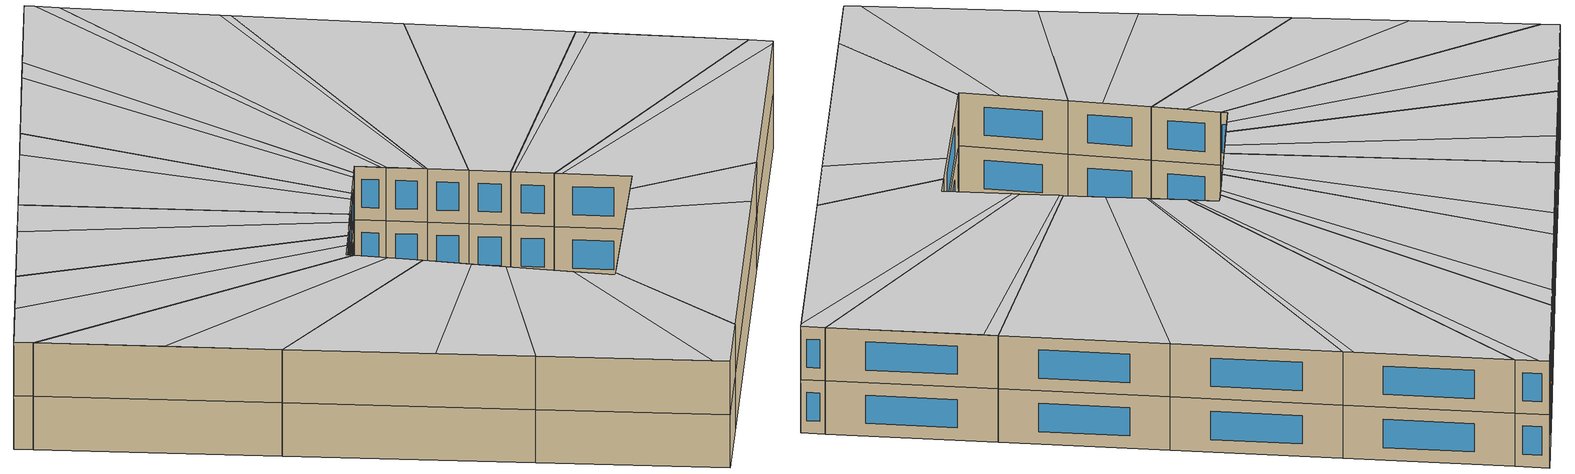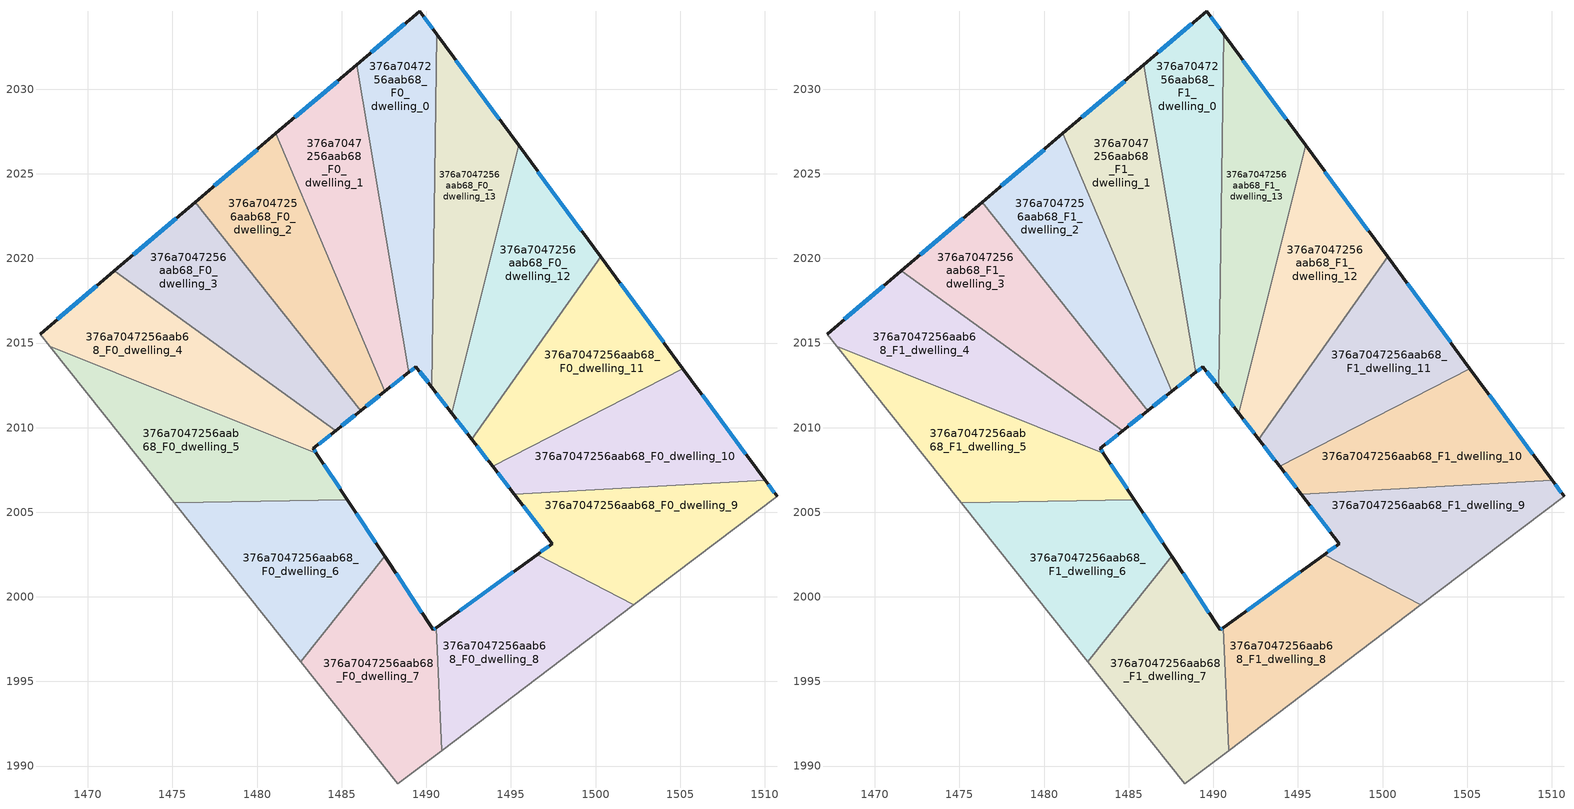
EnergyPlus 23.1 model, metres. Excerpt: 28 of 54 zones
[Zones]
376a7047256aab68_F0_dwelling_0
 floor ground (EU_floor_Construction): 1489.62,2034.61 1490.61,2033.26 1490.32,2012.39 1489.39,2013.6 1488.96,2013.26 1485.88,2031.43 z0
 wall outside (EU_wall_Construction): 1488.96,2013.26 1489.39,2013.6 1490.32,2012.39 / 1490.61,2033.26 1489.62,2034.61 1485.88,2031.43 z0:3
 wall to 376a7047256aab68_F0_dwelling_13 (EU_wall_Construction): 1490.32,2012.39 1490.61,2033.26 z0:3
 wall to 376a7047256aab68_F0_dwelling_1 (EU_wall_Construction): 1485.88,2031.43 1488.96,2013.26 z0:3
 window (EU_Window_Construction): 1489.61,2013.32 1490.1,2012.67 / 1489.06,2013.34 1489.29,2013.52 / 1488.74,2033.86 1486.76,2032.18 / 1490.38,2033.58 1489.85,2034.29 z0.7:2.3
376a7047256aab68_F0_dwelling_1
 floor ground (EU_floor_Construction): 1485.88,2031.43 1488.96,2013.26 1487.55,2012.14 1481.12,2027.39 z0
 wall outside (EU_wall_Construction): 1487.55,2012.14 1488.96,2013.26 / 1485.88,2031.43 1481.12,2027.39 z0:3
 wall to 376a7047256aab68_F0_dwelling_2 (EU_wall_Construction): 1481.12,2027.39 1487.55,2012.14 z0:3
 window (EU_Window_Construction): 1487.89,2012.4 1488.63,2013 / 1484.76,2030.48 1482.24,2028.34 z0.7:2.3
376a7047256aab68_F0_dwelling_10
 floor ground (EU_floor_Construction): 1505.17,2013.49 1510.03,2006.88 1495.19,2006.07 1493.93,2007.71 z0
 wall outside (EU_wall_Construction): 1493.93,2007.71 1495.19,2006.07 / 1510.03,2006.88 1505.17,2013.49 z0:3
 wall to 376a7047256aab68_F0_dwelling_11 (EU_wall_Construction): 1505.17,2013.49 1493.93,2007.71 z0:3
 wall to 376a7047256aab68_F0_dwelling_9 (EU_wall_Construction): 1495.19,2006.07 1510.03,2006.88 z0:3
 window (EU_Window_Construction): 1494.22,2007.32 1494.89,2006.46 / 1508.89,2008.43 1506.31,2011.94 z0.7:2.3
376a7047256aab68_F0_dwelling_11
 floor ground (EU_floor_Construction): 1500.31,2020.09 1505.17,2013.49 1493.93,2007.71 1492.7,2009.3 z0
 wall outside (EU_wall_Construction): 1492.7,2009.3 1493.93,2007.71 / 1505.17,2013.49 1500.31,2020.09 z0:3
 wall to 376a7047256aab68_F0_dwelling_12 (EU_wall_Construction): 1500.31,2020.09 1492.7,2009.3 z0:3
 window (EU_Window_Construction): 1492.99,2008.93 1493.64,2008.08 / 1504.03,2015.04 1501.45,2018.54 z0.7:2.3
376a7047256aab68_F0_dwelling_12
 floor ground (EU_floor_Construction): 1495.46,2026.68 1500.31,2020.09 1492.7,2009.3 1491.5,2010.86 z0
 wall outside (EU_wall_Construction): 1491.5,2010.86 1492.7,2009.3 / 1500.31,2020.09 1495.46,2026.68 z0:3
 wall to 376a7047256aab68_F0_dwelling_13 (EU_wall_Construction): 1495.46,2026.68 1491.5,2010.86 z0:3
 window (EU_Window_Construction): 1491.78,2010.5 1492.42,2009.67 / 1499.17,2021.64 1496.6,2025.13 z0.7:2.3
376a7047256aab68_F0_dwelling_13
 floor ground (EU_floor_Construction): 1490.61,2033.26 1495.46,2026.68 1491.5,2010.86 1490.32,2012.39 z0
 wall outside (EU_wall_Construction): 1490.32,2012.39 1491.5,2010.86 / 1495.46,2026.68 1490.61,2033.26 z0:3
 window (EU_Window_Construction): 1490.6,2012.03 1491.22,2011.22 / 1494.32,2028.22 1491.75,2031.71 z0.7:2.3
376a7047256aab68_F0_dwelling_2
 floor ground (EU_floor_Construction): 1481.12,2027.39 1487.55,2012.14 1486.12,2011 1476.35,2023.33 z0
 wall outside (EU_wall_Construction): 1486.12,2011 1487.55,2012.14 / 1481.12,2027.39 1476.35,2023.33 z0:3
 wall to 376a7047256aab68_F0_dwelling_3 (EU_wall_Construction): 1476.35,2023.33 1486.12,2011 z0:3
 window (EU_Window_Construction): 1486.46,2011.26 1487.22,2011.87 / 1480,2026.43 1477.47,2024.28 z0.7:2.3
376a7047256aab68_F0_dwelling_3
 floor ground (EU_floor_Construction): 1476.35,2023.33 1486.12,2011 1484.65,2009.83 1471.57,2019.27 z0
 wall outside (EU_wall_Construction): 1484.65,2009.83 1486.12,2011 / 1476.35,2023.33 1471.57,2019.27 z0:3
 wall to 376a7047256aab68_F0_dwelling_4 (EU_wall_Construction): 1471.57,2019.27 1484.65,2009.83 z0:3
 window (EU_Window_Construction): 1485,2010.1 1485.77,2010.72 / 1475.23,2022.38 1472.69,2020.23 z0.7:2.3
376a7047256aab68_F0_dwelling_4
 floor ground (EU_floor_Construction): 1484.65,2009.83 1483.32,2008.77 1483.5,2008.5 1467.75,2014.8 1467.17,2015.53 1471.57,2019.27 z0
 wall outside (EU_wall_Construction): 1483.5,2008.5 1483.32,2008.77 1484.65,2009.83 / 1471.57,2019.27 1467.17,2015.53 z0:3
 wall to 376a7047256aab68_F0_dwelling_5 (EU_wall_Construction): 1467.75,2014.8 1483.5,2008.5 z0:3
 wall adiabatic (EU_wall_Construction): 1467.17,2015.53 1467.75,2014.8 z0:3
 window (EU_Window_Construction): 1483.64,2009.02 1484.34,2009.58 / 1483.46,2008.56 1483.37,2008.7 / 1470.54,2018.39 1468.2,2016.41 z0.7:2.3
376a7047256aab68_F0_dwelling_5
 floor ground (EU_floor_Construction): 1483.5,2008.5 1485.34,2005.73 1475.09,2005.58 1467.75,2014.8 z0
 wall outside (EU_wall_Construction): 1485.34,2005.73 1483.5,2008.5 z0:3
 wall to 376a7047256aab68_F0_dwelling_6 (EU_wall_Construction): 1475.09,2005.58 1485.34,2005.73 z0:3
 wall adiabatic (EU_wall_Construction): 1467.75,2014.8 1475.09,2005.58 z0:3
 window (EU_Window_Construction): 1484.91,2006.38 1483.93,2007.85 z0.7:2.3
376a7047256aab68_F0_dwelling_6
 floor ground (EU_floor_Construction): 1485.34,2005.73 1487.53,2002.41 1482.57,1996.17 1475.09,2005.58 z0
 wall outside (EU_wall_Construction): 1487.53,2002.41 1485.34,2005.73 z0:3
 wall to 376a7047256aab68_F0_dwelling_7 (EU_wall_Construction): 1482.57,1996.17 1487.53,2002.41 z0:3
 wall adiabatic (EU_wall_Construction): 1475.09,2005.58 1482.57,1996.17 z0:3
 window (EU_Window_Construction): 1487.02,2003.19 1485.85,2004.95 z0.7:2.3
376a7047256aab68_F0_dwelling_7
 floor ground (EU_floor_Construction): 1487.53,2002.41 1490.42,1998.05 1490.58,1998.17 1490.91,1990.92 1488.32,1988.95 1482.57,1996.17 z0
 wall outside (EU_wall_Construction): 1490.58,1998.17 1490.42,1998.05 1487.53,2002.41 z0:3
 wall to 376a7047256aab68_F0_dwelling_8 (EU_wall_Construction): 1490.91,1990.92 1490.58,1998.17 z0:3
 wall adiabatic (EU_wall_Construction): 1482.57,1996.17 1488.32,1988.95 1490.91,1990.92 z0:3
 window (EU_Window_Construction): 1489.74,1999.07 1488.21,2001.39 / 1490.54,1998.14 1490.46,1998.08 z0.7:2.3
376a7047256aab68_F0_dwelling_8
 floor ground (EU_floor_Construction): 1502.26,1999.52 1490.91,1990.92 1490.58,1998.17 1496.55,2002.5 z0
 wall outside (EU_wall_Construction): 1496.55,2002.5 1490.58,1998.17 z0:3
 wall to 376a7047256aab68_F0_dwelling_9 (EU_wall_Construction): 1502.26,1999.52 1496.55,2002.5 z0:3
 wall adiabatic (EU_wall_Construction): 1490.91,1990.92 1502.26,1999.52 z0:3
 window (EU_Window_Construction): 1495.15,2001.48 1491.98,1999.18 z0.7:2.3
376a7047256aab68_F0_dwelling_9
 floor ground (EU_floor_Construction): 1510.03,2006.88 1510.73,2005.94 1502.26,1999.52 1496.55,2002.5 1497.44,2003.15 1495.19,2006.07 z0
 wall outside (EU_wall_Construction): 1495.19,2006.07 1497.44,2003.15 1496.55,2002.5 / 1510.73,2005.94 1510.03,2006.88 z0:3
 wall adiabatic (EU_wall_Construction): 1502.26,1999.52 1510.73,2005.94 z0:3
 window (EU_Window_Construction): 1497.23,2003 1496.76,2002.65 / 1495.72,2005.39 1496.91,2003.83 / 1510.56,2006.16 1510.2,2006.66 z0.7:2.3
376a7047256aab68_F1_dwelling_0
 floor to 376a7047256aab68_F0_dwelling_0 (EU_floor_Construction): 1489.62,2034.61 1490.61,2033.26 1490.32,2012.39 1489.39,2013.6 1488.96,2013.26 1485.88,2031.43 z3
 wall outside (EU_wall_Construction): 1488.96,2013.26 1489.39,2013.6 1490.32,2012.39 / 1490.61,2033.26 1489.62,2034.61 1485.88,2031.43 z3:6
 wall to 376a7047256aab68_F1_dwelling_13 (EU_wall_Construction): 1490.32,2012.39 1490.61,2033.26 z3:6
 wall to 376a7047256aab68_F1_dwelling_1 (EU_wall_Construction): 1485.88,2031.43 1488.96,2013.26 z3:6
 window (EU_Window_Construction): 1489.61,2013.32 1490.1,2012.67 / 1489.06,2013.34 1489.29,2013.52 / 1488.74,2033.86 1486.76,2032.18 / 1490.38,2033.58 1489.85,2034.29 z3.7:5.3
 ceiling to 376a7047256aab68_F2_dwelling_4 (EU_floor_Construction): 1490.15,2012.61 1489.91,2034.21 1489.62,2034.61 1485.88,2031.43 1488.96,2013.26 1489.39,2013.6 z6
 ceiling to 376a7047256aab68_F2_dwelling_3 (EU_floor_Construction): 1490.32,2012.39 1490.61,2033.26 1489.91,2034.21 1490.15,2012.61 z6
376a7047256aab68_F1_dwelling_1
 floor to 376a7047256aab68_F0_dwelling_1 (EU_floor_Construction): 1485.88,2031.43 1488.96,2013.26 1487.55,2012.14 1481.12,2027.39 z3
 wall outside (EU_wall_Construction): 1487.55,2012.14 1488.96,2013.26 / 1485.88,2031.43 1481.12,2027.39 z3:6
 wall to 376a7047256aab68_F1_dwelling_2 (EU_wall_Construction): 1481.12,2027.39 1487.55,2012.14 z3:6
 window (EU_Window_Construction): 1487.89,2012.4 1488.63,2013 / 1484.76,2030.48 1482.24,2028.34 z3.7:5.3
 ceiling to 376a7047256aab68_F2_dwelling_5 (EU_floor_Construction): 1488.65,2013.01 1484.82,2030.53 1481.12,2027.39 1487.55,2012.14 z6
 ceiling to 376a7047256aab68_F2_dwelling_4 (EU_floor_Construction): 1488.96,2013.26 1485.88,2031.43 1484.82,2030.53 1488.65,2013.01 z6
376a7047256aab68_F1_dwelling_10
 floor to 376a7047256aab68_F0_dwelling_10 (EU_floor_Construction): 1505.17,2013.49 1510.03,2006.88 1495.19,2006.07 1493.93,2007.71 z3
 wall outside (EU_wall_Construction): 1493.93,2007.71 1495.19,2006.07 / 1510.03,2006.88 1505.17,2013.49 z3:6
 wall to 376a7047256aab68_F1_dwelling_11 (EU_wall_Construction): 1505.17,2013.49 1493.93,2007.71 z3:6
 wall to 376a7047256aab68_F1_dwelling_9 (EU_wall_Construction): 1495.19,2006.07 1510.03,2006.88 z3:6
 window (EU_Window_Construction): 1494.22,2007.32 1494.89,2006.46 / 1508.89,2008.43 1506.31,2011.94 z3.7:5.3
 ceiling to 376a7047256aab68_F2_dwelling_0 (EU_floor_Construction): 1510.03,2006.88 1505.59,2012.92 1494.03,2007.57 1495.19,2006.07 z6
 ceiling adiabatic (EU_roof_Construction): 1505.59,2012.92 1505.17,2013.49 1493.93,2007.71 1494.03,2007.57 z6
376a7047256aab68_F1_dwelling_11
 floor to 376a7047256aab68_F0_dwelling_11 (EU_floor_Construction): 1500.31,2020.09 1505.17,2013.49 1493.93,2007.71 1492.7,2009.3 z3
 wall outside (EU_wall_Construction): 1492.7,2009.3 1493.93,2007.71 / 1505.17,2013.49 1500.31,2020.09 z3:6
 wall to 376a7047256aab68_F1_dwelling_12 (EU_wall_Construction): 1500.31,2020.09 1492.7,2009.3 z3:6
 window (EU_Window_Construction): 1492.99,2008.93 1493.64,2008.08 / 1504.03,2015.04 1501.45,2018.54 z3.7:5.3
 ceiling adiabatic (EU_roof_Construction): 1505.17,2013.49 1500.31,2020.09 1492.7,2009.3 1493.93,2007.71 z6
376a7047256aab68_F1_dwelling_12
 floor to 376a7047256aab68_F0_dwelling_12 (EU_floor_Construction): 1495.46,2026.68 1500.31,2020.09 1492.7,2009.3 1491.5,2010.86 z3
 wall outside (EU_wall_Construction): 1491.5,2010.86 1492.7,2009.3 / 1500.31,2020.09 1495.46,2026.68 z3:6
 wall to 376a7047256aab68_F1_dwelling_13 (EU_wall_Construction): 1495.46,2026.68 1491.5,2010.86 z3:6
 window (EU_Window_Construction): 1491.78,2010.5 1492.42,2009.67 / 1499.17,2021.64 1496.6,2025.13 z3.7:5.3
 ceiling to 376a7047256aab68_F2_dwelling_2 (EU_floor_Construction): 1492.7,2009.3 1500.31,2020.09 1495.46,2026.68 1491.5,2010.86 z6
376a7047256aab68_F1_dwelling_13
 floor to 376a7047256aab68_F0_dwelling_13 (EU_floor_Construction): 1490.61,2033.26 1495.46,2026.68 1491.5,2010.86 1490.32,2012.39 z3
 wall outside (EU_wall_Construction): 1490.32,2012.39 1491.5,2010.86 / 1495.46,2026.68 1490.61,2033.26 z3:6
 window (EU_Window_Construction): 1490.6,2012.03 1491.22,2011.22 / 1494.32,2028.22 1491.75,2031.71 z3.7:5.3
 ceiling to 376a7047256aab68_F2_dwelling_3 (EU_floor_Construction): 1491.42,2010.97 1495.13,2027.13 1490.61,2033.26 1490.32,2012.39 z6
 ceiling to 376a7047256aab68_F2_dwelling_2 (EU_floor_Construction): 1491.5,2010.86 1495.46,2026.68 1495.13,2027.13 1491.42,2010.97 z6
376a7047256aab68_F1_dwelling_2
 floor to 376a7047256aab68_F0_dwelling_2 (EU_floor_Construction): 1481.12,2027.39 1487.55,2012.14 1486.12,2011 1476.35,2023.33 z3
 wall outside (EU_wall_Construction): 1486.12,2011 1487.55,2012.14 / 1481.12,2027.39 1476.35,2023.33 z3:6
 wall to 376a7047256aab68_F1_dwelling_3 (EU_wall_Construction): 1476.35,2023.33 1486.12,2011 z3:6
 window (EU_Window_Construction): 1486.46,2011.26 1487.22,2011.87 / 1480,2026.43 1477.47,2024.28 z3.7:5.3
 ceiling adiabatic (EU_roof_Construction): 1487.13,2011.8 1479.69,2026.18 1476.35,2023.33 1486.12,2011 z6
 ceiling to 376a7047256aab68_F2_dwelling_5 (EU_floor_Construction): 1487.55,2012.14 1481.12,2027.39 1479.69,2026.18 1487.13,2011.8 z6
376a7047256aab68_F1_dwelling_3
 floor to 376a7047256aab68_F0_dwelling_3 (EU_floor_Construction): 1476.35,2023.33 1486.12,2011 1484.65,2009.83 1471.57,2019.27 z3
 wall outside (EU_wall_Construction): 1484.65,2009.83 1486.12,2011 / 1476.35,2023.33 1471.57,2019.27 z3:6
 wall to 376a7047256aab68_F1_dwelling_4 (EU_wall_Construction): 1471.57,2019.27 1484.65,2009.83 z3:6
 window (EU_Window_Construction): 1485,2010.1 1485.77,2010.72 / 1475.23,2022.38 1472.69,2020.23 z3.7:5.3
 ceiling to 376a7047256aab68_F2_dwelling_7 (EU_floor_Construction): 1485.57,2010.56 1474.56,2021.81 1471.57,2019.27 1484.65,2009.83 z6
 ceiling to 376a7047256aab68_F2_dwelling_6 (EU_floor_Construction): 1486.12,2011 1476.35,2023.33 1474.56,2021.81 1485.57,2010.56 z6
376a7047256aab68_F1_dwelling_4
 floor to 376a7047256aab68_F0_dwelling_4 (EU_floor_Construction): 1484.65,2009.83 1483.32,2008.77 1483.5,2008.5 1467.75,2014.8 1467.17,2015.53 1471.57,2019.27 z3
 wall outside (EU_wall_Construction): 1483.5,2008.5 1483.32,2008.77 1484.65,2009.83 / 1471.57,2019.27 1467.17,2015.53 z3:6
 wall to 376a7047256aab68_F1_dwelling_5 (EU_wall_Construction): 1467.75,2014.8 1483.5,2008.5 z3:6
 wall adiabatic (EU_wall_Construction): 1467.17,2015.53 1467.75,2014.8 z3:6
 window (EU_Window_Construction): 1483.64,2009.02 1484.34,2009.58 / 1483.46,2008.56 1483.37,2008.7 / 1470.54,2018.39 1468.2,2016.41 z3.7:5.3
 ceiling to 376a7047256aab68_F2_dwelling_8 (EU_floor_Construction): 1483.5,2008.5 1483.32,2008.77 1483.98,2009.29 1469.41,2017.43 1467.17,2015.53 1467.75,2014.8 z6
 ceiling to 376a7047256aab68_F2_dwelling_7 (EU_floor_Construction): 1484.65,2009.83 1471.57,2019.27 1469.41,2017.43 1483.98,2009.29 z6
376a7047256aab68_F1_dwelling_5
 floor to 376a7047256aab68_F0_dwelling_5 (EU_floor_Construction): 1483.5,2008.5 1485.34,2005.73 1475.09,2005.58 1467.75,2014.8 z3
 wall outside (EU_wall_Construction): 1485.34,2005.73 1483.5,2008.5 z3:6
 wall to 376a7047256aab68_F1_dwelling_6 (EU_wall_Construction): 1475.09,2005.58 1485.34,2005.73 z3:6
 wall adiabatic (EU_wall_Construction): 1467.75,2014.8 1475.09,2005.58 z3:6
 window (EU_Window_Construction): 1484.91,2006.38 1483.93,2007.85 z3.7:5.3
 ceiling to 376a7047256aab68_F2_dwelling_9 (EU_floor_Construction): 1485.34,2005.73 1484.43,2007.09 1471.62,2009.93 1475.09,2005.58 z6
 ceiling to 376a7047256aab68_F2_dwelling_8 (EU_floor_Construction): 1484.43,2007.09 1483.5,2008.5 1467.75,2014.8 1471.62,2009.93 z6
376a7047256aab68_F1_dwelling_6
 floor to 376a7047256aab68_F0_dwelling_6 (EU_floor_Construction): 1485.34,2005.73 1487.53,2002.41 1482.57,1996.17 1475.09,2005.58 z3
 wall outside (EU_wall_Construction): 1487.53,2002.41 1485.34,2005.73 z3:6
 wall to 376a7047256aab68_F1_dwelling_7 (EU_wall_Construction): 1482.57,1996.17 1487.53,2002.41 z3:6
 wall adiabatic (EU_wall_Construction): 1475.09,2005.58 1482.57,1996.17 z3:6
 window (EU_Window_Construction): 1487.02,2003.19 1485.85,2004.95 z3.7:5.3
 ceiling to 376a7047256aab68_F2_dwelling_9 (EU_floor_Construction): 1486.62,2003.79 1485.34,2005.73 1475.09,2005.58 1479.61,1999.89 z6
 ceiling to 376a7047256aab68_F2_dwelling_10 (EU_floor_Construction): 1482.57,1996.17 1487.53,2002.41 1486.62,2003.79 1479.61,1999.89 z6
376a7047256aab68_F1_dwelling_7
 floor to 376a7047256aab68_F0_dwelling_7 (EU_floor_Construction): 1487.53,2002.41 1490.42,1998.05 1490.58,1998.17 1490.91,1990.92 1488.32,1988.95 1482.57,1996.17 z3
 wall outside (EU_wall_Construction): 1490.58,1998.17 1490.42,1998.05 1487.53,2002.41 z3:6
 wall to 376a7047256aab68_F1_dwelling_8 (EU_wall_Construction): 1490.91,1990.92 1490.58,1998.17 z3:6
 wall adiabatic (EU_wall_Construction): 1482.57,1996.17 1488.32,1988.95 1490.91,1990.92 z3:6
 window (EU_Window_Construction): 1489.74,1999.07 1488.21,2001.39 / 1490.54,1998.14 1490.46,1998.08 z3.7:5.3
 ceiling to 376a7047256aab68_F2_dwelling_10 (EU_floor_Construction): 1487.8,1989.6 1489.32,1999.72 1487.53,2002.41 1482.57,1996.17 z6
 ceiling to 376a7047256aab68_F2_dwelling_11 (EU_floor_Construction): 1490.91,1990.92 1490.58,1998.17 1490.42,1998.05 1489.32,1999.72 1487.8,1989.6 1488.32,1988.95 z6
376a7047256aab68_F1_dwelling_8
 floor to 376a7047256aab68_F0_dwelling_8 (EU_floor_Construction): 1502.26,1999.52 1490.91,1990.92 1490.58,1998.17 1496.55,2002.5 z3
 wall outside (EU_wall_Construction): 1496.55,2002.5 1490.58,1998.17 z3:6
 wall to 376a7047256aab68_F1_dwelling_9 (EU_wall_Construction): 1502.26,1999.52 1496.55,2002.5 z3:6
 wall adiabatic (EU_wall_Construction): 1490.91,1990.92 1502.26,1999.52 z3:6
 window (EU_Window_Construction): 1495.15,2001.48 1491.98,1999.18 z3.7:5.3
 ceiling to 376a7047256aab68_F2_dwelling_11 (EU_floor_Construction): 1499.52,1997.44 1495.08,2001.44 1490.58,1998.17 1490.91,1990.92 z6
 ceiling to 376a7047256aab68_F2_dwelling_12 (EU_floor_Construction): 1502.26,1999.52 1496.55,2002.5 1495.08,2001.44 1499.52,1997.44 z6
376a7047256aab68_F1_dwelling_9
 floor to 376a7047256aab68_F0_dwelling_9 (EU_floor_Construction): 1510.03,2006.88 1510.73,2005.94 1502.26,1999.52 1496.55,2002.5 1497.44,2003.15 1495.19,2006.07 z3
 wall outside (EU_wall_Construction): 1495.19,2006.07 1497.44,2003.15 1496.55,2002.5 / 1510.73,2005.94 1510.03,2006.88 z3:6
 wall adiabatic (EU_wall_Construction): 1502.26,1999.52 1510.73,2005.94 z3:6
 window (EU_Window_Construction): 1497.23,2003 1496.76,2002.65 / 1495.72,2005.39 1496.91,2003.83 / 1510.56,2006.16 1510.2,2006.66 z3.7:5.3
 ceiling to 376a7047256aab68_F2_dwelling_12 (EU_floor_Construction): 1510.54,2005.8 1495.39,2005.8 1497.44,2003.15 1496.55,2002.5 1502.26,1999.52 z6
 ceiling to 376a7047256aab68_F2_dwelling_0 (EU_floor_Construction): 1510.73,2005.94 1510.03,2006.88 1495.19,2006.07 1495.39,2005.8 1510.54,2005.8 z6
[Building]
EU S2 Campaign: North Axis=0; Terrain=City; Solar Distribution=FullExterior
[Site:Location]
Budapest.Ferenc.Liszt.Intl.AP: Latitude=47.437; Longitude=19.256; Time Zone=1; Elevation=185
[SizingPeriod:WeatherFileDays]
AnnualSizingPeriod: Begin Month=1; Begin Day of Month=1; End Month=12; End Day of Month=31; Day of Week for Start Day=Monday; Use Weather File Daylight Saving Period=No; Use Weather File Rain and Snow Indicators=No
[MATERIAL]
EU_InternalMass_Material: Roughness=MediumRough; Thickness=0.1; Conductivity=1; Density=1800; Specific Heat=900; Thermal Absorptance=0.9; Solar Absorptance=0.7; Visible Absorptance=0.7
[MATERIAL:NOMASS] Roughness=MediumRough; Thermal Absorptance=0.9; Solar Absorptance=0.7; Visible Absorptance=0.7
Name | Thermal Resistance
EU_wall_NoMass | 0.832559
EU_roof_NoMass | 1.39638
EU_floor_NoMass | 0.872794
[WINDOWMATERIAL:SIMPLEGLAZINGSYSTEM]
EU_Window_SimpleGlazing: UFactor=2.79869; Solar Heat Gain Coefficient=0.75; Visible Transmittance=0.75
[CONSTRUCTION]
EU_wall_Construction: EU_wall_NoMass
EU_roof_Construction: EU_roof_NoMass
EU_floor_Construction: EU_floor_NoMass
EU_Window_Construction: EU_Window_SimpleGlazing
EU_InternalMass_Construction: EU_InternalMass_Material
[ZONE] Type=1; Multiplier=1; Ceiling Height=autocalculate; Floor Area=autocalculate; Part of Total Floor Area=Yes
Name | Volume
376a7047256aab68_F0_dwelling_0; 376a7047256aab68_F1_dwelling_0 | 191.492
376a7047256aab68_F0_dwelling_1; 376a7047256aab68_F1_dwelling_1 | 191.499
376a7047256aab68_F0_dwelling_10; 376a7047256aab68_F1_dwelling_10 | 191.493
376a7047256aab68_F0_dwelling_11; 376a7047256aab68_F1_dwelling_11 | 191.542
376a7047256aab68_F0_dwelling_12; 376a7047256aab68_F1_dwelling_12; 376a7047256aab68_F0_dwelling_6; 376a7047256aab68_F1_dwelling_6 | 191.498
376a7047256aab68_F0_dwelling_13; 376a7047256aab68_F1_dwelling_13 | 191.51
376a7047256aab68_F0_dwelling_2; 376a7047256aab68_F1_dwelling_2; 376a7047256aab68_F0_dwelling_7; 376a7047256aab68_F1_dwelling_7 | 191.536
376a7047256aab68_F0_dwelling_3; 376a7047256aab68_F1_dwelling_3 | 191.512
376a7047256aab68_F0_dwelling_4; 376a7047256aab68_F1_dwelling_4 | 191.507
376a7047256aab68_F0_dwelling_5; 376a7047256aab68_F1_dwelling_5 | 191.515
376a7047256aab68_F0_dwelling_8; 376a7047256aab68_F1_dwelling_8 | 191.524
376a7047256aab68_F0_dwelling_9; 376a7047256aab68_F1_dwelling_9 | 191.513
[INTERNALMASS] Construction=EU_InternalMass_Construction
Name | Zone or ZoneList | Surface Area
376a7047256aab68_F0_dwelling_0_EU_InternalMass | 376a7047256aab68_F0_dwelling_0 | 63.8305
376a7047256aab68_F0_dwelling_1_EU_InternalMass | 376a7047256aab68_F0_dwelling_1 | 63.833
376a7047256aab68_F0_dwelling_2_EU_InternalMass | 376a7047256aab68_F0_dwelling_2 | 63.8456
376a7047256aab68_F0_dwelling_3_EU_InternalMass | 376a7047256aab68_F0_dwelling_3 | 63.8376
376a7047256aab68_F0_dwelling_4_EU_InternalMass | 376a7047256aab68_F0_dwelling_4 | 63.8356
376a7047256aab68_F0_dwelling_5_EU_InternalMass | 376a7047256aab68_F0_dwelling_5 | 63.8383
376a7047256aab68_F0_dwelling_6_EU_InternalMass | 376a7047256aab68_F0_dwelling_6 | 63.8326
376a7047256aab68_F0_dwelling_7_EU_InternalMass | 376a7047256aab68_F0_dwelling_7 | 63.845
376a7047256aab68_F0_dwelling_8_EU_InternalMass | 376a7047256aab68_F0_dwelling_8 | 63.8413
376a7047256aab68_F0_dwelling_9_EU_InternalMass | 376a7047256aab68_F0_dwelling_9 | 63.8378
376a7047256aab68_F0_dwelling_10_EU_InternalMass | 376a7047256aab68_F0_dwelling_10 | 63.831
376a7047256aab68_F0_dwelling_11_EU_InternalMass | 376a7047256aab68_F0_dwelling_11 | 63.8474
376a7047256aab68_F0_dwelling_12_EU_InternalMass | 376a7047256aab68_F0_dwelling_12 | 63.8326
376a7047256aab68_F0_dwelling_13_EU_InternalMass | 376a7047256aab68_F0_dwelling_13 | 63.8369
376a7047256aab68_F1_dwelling_0_EU_InternalMass | 376a7047256aab68_F1_dwelling_0 | 63.8305
376a7047256aab68_F1_dwelling_1_EU_InternalMass | 376a7047256aab68_F1_dwelling_1 | 63.833
376a7047256aab68_F1_dwelling_2_EU_InternalMass | 376a7047256aab68_F1_dwelling_2 | 63.8456
376a7047256aab68_F1_dwelling_3_EU_InternalMass | 376a7047256aab68_F1_dwelling_3 | 63.8376
376a7047256aab68_F1_dwelling_4_EU_InternalMass | 376a7047256aab68_F1_dwelling_4 | 63.8356
376a7047256aab68_F1_dwelling_5_EU_InternalMass | 376a7047256aab68_F1_dwelling_5 | 63.8383
376a7047256aab68_F1_dwelling_6_EU_InternalMass | 376a7047256aab68_F1_dwelling_6 | 63.8326
376a7047256aab68_F1_dwelling_7_EU_InternalMass | 376a7047256aab68_F1_dwelling_7 | 63.845
376a7047256aab68_F1_dwelling_8_EU_InternalMass | 376a7047256aab68_F1_dwelling_8 | 63.8413
376a7047256aab68_F1_dwelling_9_EU_InternalMass | 376a7047256aab68_F1_dwelling_9 | 63.8378
376a7047256aab68_F1_dwelling_10_EU_InternalMass | 376a7047256aab68_F1_dwelling_10 | 63.831
376a7047256aab68_F1_dwelling_11_EU_InternalMass | 376a7047256aab68_F1_dwelling_11 | 63.8474
376a7047256aab68_F1_dwelling_12_EU_InternalMass | 376a7047256aab68_F1_dwelling_12 | 63.8326
376a7047256aab68_F1_dwelling_13_EU_InternalMass | 376a7047256aab68_F1_dwelling_13 | 63.8369
[OTHEREQUIPMENT] Fuel Type=Electricity; Design Level Calculation Method=Watts/Area; Power per Zone Floor Area=1; Fraction Latent=0; Fraction Radiant=0; Fraction Lost=0; Carbon Dioxide Generation Rate=0; EndUse Subcategory=EU_Step8_InternalGains
Name | Zone or ZoneList or Space or SpaceList | Schedule
EU_Step8_InternalGain_376a7047256aab68_F0_dwelling_0_f000 | 376a7047256aab68_F0_dwelling_0 | EU_Step8_GainSchedule_376a7047256aab68_F0_dwelling_0_f000
EU_Step8_InternalGain_376a7047256aab68_F0_dwelling_1_f000 | 376a7047256aab68_F0_dwelling_1 | EU_Step8_GainSchedule_376a7047256aab68_F0_dwelling_1_f000
EU_Step8_InternalGain_376a7047256aab68_F0_dwelling_2_f000 | 376a7047256aab68_F0_dwelling_2 | EU_Step8_GainSchedule_376a7047256aab68_F0_dwelling_2_f000
EU_Step8_InternalGain_376a7047256aab68_F0_dwelling_3_f000 | 376a7047256aab68_F0_dwelling_3 | EU_Step8_GainSchedule_376a7047256aab68_F0_dwelling_3_f000
EU_Step8_InternalGain_376a7047256aab68_F0_dwelling_4_f000 | 376a7047256aab68_F0_dwelling_4 | EU_Step8_GainSchedule_376a7047256aab68_F0_dwelling_4_f000
EU_Step8_InternalGain_376a7047256aab68_F0_dwelling_5_f000 | 376a7047256aab68_F0_dwelling_5 | EU_Step8_GainSchedule_376a7047256aab68_F0_dwelling_5_f000
EU_Step8_InternalGain_376a7047256aab68_F0_dwelling_6_f000 | 376a7047256aab68_F0_dwelling_6 | EU_Step8_GainSchedule_376a7047256aab68_F0_dwelling_6_f000
EU_Step8_InternalGain_376a7047256aab68_F0_dwelling_7_f000 | 376a7047256aab68_F0_dwelling_7 | EU_Step8_GainSchedule_376a7047256aab68_F0_dwelling_7_f000
EU_Step8_InternalGain_376a7047256aab68_F0_dwelling_8_f000 | 376a7047256aab68_F0_dwelling_8 | EU_Step8_GainSchedule_376a7047256aab68_F0_dwelling_8_f000
EU_Step8_InternalGain_376a7047256aab68_F0_dwelling_9_f000 | 376a7047256aab68_F0_dwelling_9 | EU_Step8_GainSchedule_376a7047256aab68_F0_dwelling_9_f000
EU_Step8_InternalGain_376a7047256aab68_F0_dwelling_10_f000 | 376a7047256aab68_F0_dwelling_10 | EU_Step8_GainSchedule_376a7047256aab68_F0_dwelling_10_f000
EU_Step8_InternalGain_376a7047256aab68_F0_dwelling_11_f000 | 376a7047256aab68_F0_dwelling_11 | EU_Step8_GainSchedule_376a7047256aab68_F0_dwelling_11_f000
EU_Step8_InternalGain_376a7047256aab68_F0_dwelling_12_f000 | 376a7047256aab68_F0_dwelling_12 | EU_Step8_GainSchedule_376a7047256aab68_F0_dwelling_12_f000
EU_Step8_InternalGain_376a7047256aab68_F0_dwelling_13_f000 | 376a7047256aab68_F0_dwelling_13 | EU_Step8_GainSchedule_376a7047256aab68_F0_dwelling_13_f000
EU_Step8_InternalGain_376a7047256aab68_F1_dwelling_0_f000 | 376a7047256aab68_F1_dwelling_0 | EU_Step8_GainSchedule_376a7047256aab68_F1_dwelling_0_f000
EU_Step8_InternalGain_376a7047256aab68_F1_dwelling_1_f000 | 376a7047256aab68_F1_dwelling_1 | EU_Step8_GainSchedule_376a7047256aab68_F1_dwelling_1_f000
EU_Step8_InternalGain_376a7047256aab68_F1_dwelling_2_f000 | 376a7047256aab68_F1_dwelling_2 | EU_Step8_GainSchedule_376a7047256aab68_F1_dwelling_2_f000
EU_Step8_InternalGain_376a7047256aab68_F1_dwelling_3_f000 | 376a7047256aab68_F1_dwelling_3 | EU_Step8_GainSchedule_376a7047256aab68_F1_dwelling_3_f000
EU_Step8_InternalGain_376a7047256aab68_F1_dwelling_4_f000 | 376a7047256aab68_F1_dwelling_4 | EU_Step8_GainSchedule_376a7047256aab68_F1_dwelling_4_f000
EU_Step8_InternalGain_376a7047256aab68_F1_dwelling_5_f000 | 376a7047256aab68_F1_dwelling_5 | EU_Step8_GainSchedule_376a7047256aab68_F1_dwelling_5_f000
EU_Step8_InternalGain_376a7047256aab68_F1_dwelling_6_f000 | 376a7047256aab68_F1_dwelling_6 | EU_Step8_GainSchedule_376a7047256aab68_F1_dwelling_6_f000
EU_Step8_InternalGain_376a7047256aab68_F1_dwelling_7_f000 | 376a7047256aab68_F1_dwelling_7 | EU_Step8_GainSchedule_376a7047256aab68_F1_dwelling_7_f000
EU_Step8_InternalGain_376a7047256aab68_F1_dwelling_8_f000 | 376a7047256aab68_F1_dwelling_8 | EU_Step8_GainSchedule_376a7047256aab68_F1_dwelling_8_f000
EU_Step8_InternalGain_376a7047256aab68_F1_dwelling_9_f000 | 376a7047256aab68_F1_dwelling_9 | EU_Step8_GainSchedule_376a7047256aab68_F1_dwelling_9_f000
EU_Step8_InternalGain_376a7047256aab68_F1_dwelling_10_f000 | 376a7047256aab68_F1_dwelling_10 | EU_Step8_GainSchedule_376a7047256aab68_F1_dwelling_10_f000
EU_Step8_InternalGain_376a7047256aab68_F1_dwelling_11_f000 | 376a7047256aab68_F1_dwelling_11 | EU_Step8_GainSchedule_376a7047256aab68_F1_dwelling_11_f000
EU_Step8_InternalGain_376a7047256aab68_F1_dwelling_12_f000 | 376a7047256aab68_F1_dwelling_12 | EU_Step8_GainSchedule_376a7047256aab68_F1_dwelling_12_f000
EU_Step8_InternalGain_376a7047256aab68_F1_dwelling_13_f000 | 376a7047256aab68_F1_dwelling_13 | EU_Step8_GainSchedule_376a7047256aab68_F1_dwelling_13_f000
[ZONEVENTILATION:DESIGNFLOWRATE] Schedule=EU_AlwaysOn; Design Flow Rate Calculation Method=AirChanges/Hour; Air Changes per Hour=0.475469; Ventilation Type=Natural; Fan Pressure Rise=0; Fan Total Efficiency=1; Constant Term Coefficient=1; Temperature Term Coefficient=0; Velocity Term Coefficient=0; Velocity Squared Term Coefficient=0; Minimum Indoor Temperature=-100; Maximum Indoor Temperature=100; Delta Temperature=-100; Minimum Outdoor Temperature=-100; Maximum Outdoor Temperature=100; Maximum Wind Speed=40
Name | Zone or ZoneList or Space or SpaceList
EU_ConstantAir_376a7047256aab68_F0_dwelling_0 | 376a7047256aab68_F0_dwelling_0
EU_ConstantAir_376a7047256aab68_F0_dwelling_1 | 376a7047256aab68_F0_dwelling_1
EU_ConstantAir_376a7047256aab68_F0_dwelling_2 | 376a7047256aab68_F0_dwelling_2
EU_ConstantAir_376a7047256aab68_F0_dwelling_3 | 376a7047256aab68_F0_dwelling_3
EU_ConstantAir_376a7047256aab68_F0_dwelling_4 | 376a7047256aab68_F0_dwelling_4
EU_ConstantAir_376a7047256aab68_F0_dwelling_5 | 376a7047256aab68_F0_dwelling_5
EU_ConstantAir_376a7047256aab68_F0_dwelling_6 | 376a7047256aab68_F0_dwelling_6
EU_ConstantAir_376a7047256aab68_F0_dwelling_7 | 376a7047256aab68_F0_dwelling_7
EU_ConstantAir_376a7047256aab68_F0_dwelling_8 | 376a7047256aab68_F0_dwelling_8
EU_ConstantAir_376a7047256aab68_F0_dwelling_9 | 376a7047256aab68_F0_dwelling_9
EU_ConstantAir_376a7047256aab68_F0_dwelling_10 | 376a7047256aab68_F0_dwelling_10
EU_ConstantAir_376a7047256aab68_F0_dwelling_11 | 376a7047256aab68_F0_dwelling_11
EU_ConstantAir_376a7047256aab68_F0_dwelling_12 | 376a7047256aab68_F0_dwelling_12
EU_ConstantAir_376a7047256aab68_F0_dwelling_13 | 376a7047256aab68_F0_dwelling_13
EU_ConstantAir_376a7047256aab68_F1_dwelling_0 | 376a7047256aab68_F1_dwelling_0
EU_ConstantAir_376a7047256aab68_F1_dwelling_1 | 376a7047256aab68_F1_dwelling_1
EU_ConstantAir_376a7047256aab68_F1_dwelling_2 | 376a7047256aab68_F1_dwelling_2
EU_ConstantAir_376a7047256aab68_F1_dwelling_3 | 376a7047256aab68_F1_dwelling_3
EU_ConstantAir_376a7047256aab68_F1_dwelling_4 | 376a7047256aab68_F1_dwelling_4
EU_ConstantAir_376a7047256aab68_F1_dwelling_5 | 376a7047256aab68_F1_dwelling_5
EU_ConstantAir_376a7047256aab68_F1_dwelling_6 | 376a7047256aab68_F1_dwelling_6
EU_ConstantAir_376a7047256aab68_F1_dwelling_7 | 376a7047256aab68_F1_dwelling_7
EU_ConstantAir_376a7047256aab68_F1_dwelling_8 | 376a7047256aab68_F1_dwelling_8
EU_ConstantAir_376a7047256aab68_F1_dwelling_9 | 376a7047256aab68_F1_dwelling_9
EU_ConstantAir_376a7047256aab68_F1_dwelling_10 | 376a7047256aab68_F1_dwelling_10
EU_ConstantAir_376a7047256aab68_F1_dwelling_11 | 376a7047256aab68_F1_dwelling_11
EU_ConstantAir_376a7047256aab68_F1_dwelling_12 | 376a7047256aab68_F1_dwelling_12
EU_ConstantAir_376a7047256aab68_F1_dwelling_13 | 376a7047256aab68_F1_dwelling_13
[HVACTEMPLATE:THERMOSTAT] Constant Heating Setpoint=20; Constant Cooling Setpoint=50
EU_HeatOnly_376a7047256aab68_F0_dwelling_0; EU_HeatOnly_376a7047256aab68_F0_dwelling_1; EU_HeatOnly_376a7047256aab68_F0_dwelling_2; EU_HeatOnly_376a7047256aab68_F0_dwelling_3; EU_HeatOnly_376a7047256aab68_F0_dwelling_4; EU_HeatOnly_376a7047256aab68_F0_dwelling_5; EU_HeatOnly_376a7047256aab68_F0_dwelling_6; EU_HeatOnly_376a7047256aab68_F0_dwelling_7; EU_HeatOnly_376a7047256aab68_F0_dwelling_8; EU_HeatOnly_376a7047256aab68_F0_dwelling_9; EU_HeatOnly_376a7047256aab68_F0_dwelling_10; EU_HeatOnly_376a7047256aab68_F0_dwelling_11; EU_HeatOnly_376a7047256aab68_F0_dwelling_12; EU_HeatOnly_376a7047256aab68_F0_dwelling_13; EU_HeatOnly_376a7047256aab68_F1_dwelling_0; EU_HeatOnly_376a7047256aab68_F1_dwelling_1; EU_HeatOnly_376a7047256aab68_F1_dwelling_2; EU_HeatOnly_376a7047256aab68_F1_dwelling_3; EU_HeatOnly_376a7047256aab68_F1_dwelling_4; EU_HeatOnly_376a7047256aab68_F1_dwelling_5; EU_HeatOnly_376a7047256aab68_F1_dwelling_6; EU_HeatOnly_376a7047256aab68_F1_dwelling_7; EU_HeatOnly_376a7047256aab68_F1_dwelling_8; EU_HeatOnly_376a7047256aab68_F1_dwelling_9; EU_HeatOnly_376a7047256aab68_F1_dwelling_10; EU_HeatOnly_376a7047256aab68_F1_dwelling_11; EU_HeatOnly_376a7047256aab68_F1_dwelling_12; EU_HeatOnly_376a7047256aab68_F1_dwelling_13; EU_HeatOnly_376a7047256aab68_F2_dwelling_0; EU_HeatOnly_376a7047256aab68_F2_dwelling_1; EU_HeatOnly_376a7047256aab68_F2_dwelling_2; EU_HeatOnly_376a7047256aab68_F2_dwelling_3; EU_HeatOnly_376a7047256aab68_F2_dwelling_4; EU_HeatOnly_376a7047256aab68_F2_dwelling_5; EU_HeatOnly_376a7047256aab68_F2_dwelling_6; EU_HeatOnly_376a7047256aab68_F2_dwelling_7; EU_HeatOnly_376a7047256aab68_F2_dwelling_8; EU_HeatOnly_376a7047256aab68_F2_dwelling_9; EU_HeatOnly_376a7047256aab68_F2_dwelling_10; EU_HeatOnly_376a7047256aab68_F2_dwelling_11; EU_HeatOnly_376a7047256aab68_F2_dwelling_12; EU_HeatOnly_376a7047256aab68_F3_dwelling_0; EU_HeatOnly_376a7047256aab68_F3_dwelling_1; EU_HeatOnly_376a7047256aab68_F3_dwelling_2; EU_HeatOnly_376a7047256aab68_F3_dwelling_3; EU_HeatOnly_376a7047256aab68_F3_dwelling_4; EU_HeatOnly_376a7047256aab68_F3_dwelling_5; EU_HeatOnly_376a7047256aab68_F3_dwelling_6; EU_HeatOnly_376a7047256aab68_F3_dwelling_7; EU_HeatOnly_376a7047256aab68_F3_dwelling_8; EU_HeatOnly_376a7047256aab68_F3_dwelling_9; EU_HeatOnly_376a7047256aab68_F3_dwelling_10; EU_HeatOnly_376a7047256aab68_F3_dwelling_11; EU_HeatOnly_376a7047256aab68_F3_dwelling_12
[HVACTEMPLATE:ZONE:IDEALLOADSAIRSYSTEM] System Availability Schedule=EU_AlwaysOn; Maximum Heating Supply Air Temperature=50; Minimum Cooling Supply Air Temperature=13; Maximum Heating Supply Air Humidity Ratio=0.0156; Minimum Cooling Supply Air Humidity Ratio=0.0077; Heating Limit=NoLimit; Cooling Limit=NoLimit; Heating Availability Schedule=EU_AlwaysOn; Cooling Availability Schedule=EU_CoolingOff; Dehumidification Control Type=ConstantSensibleHeatRatio; Cooling Sensible Heat Ratio=0.7; Dehumidification Setpoint=60; Humidification Control Type=None; Humidification Setpoint=30; Outdoor Air Method=None; Outdoor Air Flow Rate per Person=0.00944; Outdoor Air Flow Rate per Zone Floor Area=0; Outdoor Air Flow Rate per Zone=0; Demand Controlled Ventilation Type=None; Outdoor Air Economizer Type=NoEconomizer; Heat Recovery Type=None; Sensible Heat Recovery Effectiveness=0.7; Latent Heat Recovery Effectiveness=0.65
Name | Template Thermostat
376a7047256aab68_F0_dwelling_0 | EU_HeatOnly_376a7047256aab68_F0_dwelling_0
376a7047256aab68_F0_dwelling_1 | EU_HeatOnly_376a7047256aab68_F0_dwelling_1
376a7047256aab68_F0_dwelling_2 | EU_HeatOnly_376a7047256aab68_F0_dwelling_2
376a7047256aab68_F0_dwelling_3 | EU_HeatOnly_376a7047256aab68_F0_dwelling_3
376a7047256aab68_F0_dwelling_4 | EU_HeatOnly_376a7047256aab68_F0_dwelling_4
376a7047256aab68_F0_dwelling_5 | EU_HeatOnly_376a7047256aab68_F0_dwelling_5
376a7047256aab68_F0_dwelling_6 | EU_HeatOnly_376a7047256aab68_F0_dwelling_6
376a7047256aab68_F0_dwelling_7 | EU_HeatOnly_376a7047256aab68_F0_dwelling_7
376a7047256aab68_F0_dwelling_8 | EU_HeatOnly_376a7047256aab68_F0_dwelling_8
376a7047256aab68_F0_dwelling_9 | EU_HeatOnly_376a7047256aab68_F0_dwelling_9
376a7047256aab68_F0_dwelling_10 | EU_HeatOnly_376a7047256aab68_F0_dwelling_10
376a7047256aab68_F0_dwelling_11 | EU_HeatOnly_376a7047256aab68_F0_dwelling_11
376a7047256aab68_F0_dwelling_12 | EU_HeatOnly_376a7047256aab68_F0_dwelling_12
376a7047256aab68_F0_dwelling_13 | EU_HeatOnly_376a7047256aab68_F0_dwelling_13
376a7047256aab68_F1_dwelling_0 | EU_HeatOnly_376a7047256aab68_F1_dwelling_0
376a7047256aab68_F1_dwelling_1 | EU_HeatOnly_376a7047256aab68_F1_dwelling_1
376a7047256aab68_F1_dwelling_2 | EU_HeatOnly_376a7047256aab68_F1_dwelling_2
376a7047256aab68_F1_dwelling_3 | EU_HeatOnly_376a7047256aab68_F1_dwelling_3
376a7047256aab68_F1_dwelling_4 | EU_HeatOnly_376a7047256aab68_F1_dwelling_4
376a7047256aab68_F1_dwelling_5 | EU_HeatOnly_376a7047256aab68_F1_dwelling_5
376a7047256aab68_F1_dwelling_6 | EU_HeatOnly_376a7047256aab68_F1_dwelling_6
376a7047256aab68_F1_dwelling_7 | EU_HeatOnly_376a7047256aab68_F1_dwelling_7
376a7047256aab68_F1_dwelling_8 | EU_HeatOnly_376a7047256aab68_F1_dwelling_8
376a7047256aab68_F1_dwelling_9 | EU_HeatOnly_376a7047256aab68_F1_dwelling_9
376a7047256aab68_F1_dwelling_10 | EU_HeatOnly_376a7047256aab68_F1_dwelling_10
376a7047256aab68_F1_dwelling_11 | EU_HeatOnly_376a7047256aab68_F1_dwelling_11
376a7047256aab68_F1_dwelling_12 | EU_HeatOnly_376a7047256aab68_F1_dwelling_12
376a7047256aab68_F1_dwelling_13 | EU_HeatOnly_376a7047256aab68_F1_dwelling_13
[SIZING:ZONE] Zone Cooling Design Supply Air Temperature Input Method=SupplyAirTemperature; Zone Cooling Design Supply Air Temperature=13; Zone Heating Design Supply Air Temperature Input Method=SupplyAirTemperature; Zone Heating Design Supply Air Temperature=50; Zone Cooling Design Supply Air Humidity Ratio=0.008; Zone Heating Design Supply Air Humidity Ratio=0.008; Cooling Design Air Flow Method=DesignDay; Cooling Design Air Flow Rate=0; Cooling Minimum Air Flow per Zone Floor Area=0.000762; Cooling Minimum Air Flow=0; Cooling Minimum Air Flow Fraction=0.2; Heating Design Air Flow Method=DesignDay; Heating Design Air Flow Rate=0; Heating Maximum Air Flow per Zone Floor Area=0.002032; Heating Maximum Air Flow=0.141576; Heating Maximum Air Flow Fraction=0.3; Account for Dedicated Outdoor Air System=No; Dedicated Outdoor Air System Control Strategy=NeutralSupplyAir; Dedicated Outdoor Air Low Setpoint Temperature for Design=autosize; Dedicated Outdoor Air High Setpoint Temperature for Design=autosize; Zone Load Sizing Method=Sensible Load Only No Latent Load; Zone Latent Cooling Design Supply Air Humidity Ratio Input Method=HumidityRatioDifference; Zone Cooling Design Supply Air Humidity Ratio Difference=0.005; Zone Latent Heating Design Supply Air Humidity Ratio Input Method=HumidityRatioDifference; Zone Humidification Design Supply Air Humidity Ratio Difference=0.005
376a7047256aab68_F0_dwelling_0; 376a7047256aab68_F0_dwelling_1; 376a7047256aab68_F0_dwelling_2; 376a7047256aab68_F0_dwelling_3; 376a7047256aab68_F0_dwelling_4; 376a7047256aab68_F0_dwelling_5; 376a7047256aab68_F0_dwelling_6; 376a7047256aab68_F0_dwelling_7; 376a7047256aab68_F0_dwelling_8; 376a7047256aab68_F0_dwelling_9; 376a7047256aab68_F0_dwelling_10; 376a7047256aab68_F0_dwelling_11; 376a7047256aab68_F0_dwelling_12; 376a7047256aab68_F0_dwelling_13; 376a7047256aab68_F1_dwelling_0; 376a7047256aab68_F1_dwelling_1; 376a7047256aab68_F1_dwelling_2; 376a7047256aab68_F1_dwelling_3; 376a7047256aab68_F1_dwelling_4; 376a7047256aab68_F1_dwelling_5; 376a7047256aab68_F1_dwelling_6; 376a7047256aab68_F1_dwelling_7; 376a7047256aab68_F1_dwelling_8; 376a7047256aab68_F1_dwelling_9; 376a7047256aab68_F1_dwelling_10; 376a7047256aab68_F1_dwelling_11; 376a7047256aab68_F1_dwelling_12; 376a7047256aab68_F1_dwelling_13
[SCHEDULE:CONSTANT]
Name | Hourly Value
EU_AlwaysOn | 1
EU_CoolingOff | 0
[SCHEDULE:FILE] Column Number=1; Rows to Skip at Top=0; Number of Hours of Data=8760; Column Separator=Comma; Interpolate to Timestep=No; Minutes per Item=60; Adjust Schedule for Daylight Savings=Yes
Name | File
EU_Step8_GainSchedule_376a7047256aab68_F0_dwelling_0_f000 | ../../schedules/376a7047256aab68/376a7047256aab68_F0_dwelling_0_f000_gain.csv
EU_Step8_GainSchedule_376a7047256aab68_F0_dwelling_1_f000 | ../../schedules/376a7047256aab68/376a7047256aab68_F0_dwelling_1_f000_gain.csv
EU_Step8_GainSchedule_376a7047256aab68_F0_dwelling_2_f000 | ../../schedules/376a7047256aab68/376a7047256aab68_F0_dwelling_2_f000_gain.csv
EU_Step8_GainSchedule_376a7047256aab68_F0_dwelling_3_f000 | ../../schedules/376a7047256aab68/376a7047256aab68_F0_dwelling_3_f000_gain.csv
EU_Step8_GainSchedule_376a7047256aab68_F0_dwelling_4_f000 | ../../schedules/376a7047256aab68/376a7047256aab68_F0_dwelling_4_f000_gain.csv
EU_Step8_GainSchedule_376a7047256aab68_F0_dwelling_5_f000 | ../../schedules/376a7047256aab68/376a7047256aab68_F0_dwelling_5_f000_gain.csv
EU_Step8_GainSchedule_376a7047256aab68_F0_dwelling_6_f000 | ../../schedules/376a7047256aab68/376a7047256aab68_F0_dwelling_6_f000_gain.csv
EU_Step8_GainSchedule_376a7047256aab68_F0_dwelling_7_f000 | ../../schedules/376a7047256aab68/376a7047256aab68_F0_dwelling_7_f000_gain.csv
EU_Step8_GainSchedule_376a7047256aab68_F0_dwelling_8_f000 | ../../schedules/376a7047256aab68/376a7047256aab68_F0_dwelling_8_f000_gain.csv
EU_Step8_GainSchedule_376a7047256aab68_F0_dwelling_9_f000 | ../../schedules/376a7047256aab68/376a7047256aab68_F0_dwelling_9_f000_gain.csv
EU_Step8_GainSchedule_376a7047256aab68_F0_dwelling_10_f000 | ../../schedules/376a7047256aab68/376a7047256aab68_F0_dwelling_10_f000_gain.csv
EU_Step8_GainSchedule_376a7047256aab68_F0_dwelling_11_f000 | ../../schedules/376a7047256aab68/376a7047256aab68_F0_dwelling_11_f000_gain.csv
EU_Step8_GainSchedule_376a7047256aab68_F0_dwelling_12_f000 | ../../schedules/376a7047256aab68/376a7047256aab68_F0_dwelling_12_f000_gain.csv
EU_Step8_GainSchedule_376a7047256aab68_F0_dwelling_13_f000 | ../../schedules/376a7047256aab68/376a7047256aab68_F0_dwelling_13_f000_gain.csv
EU_Step8_GainSchedule_376a7047256aab68_F1_dwelling_0_f000 | ../../schedules/376a7047256aab68/376a7047256aab68_F1_dwelling_0_f000_gain.csv
EU_Step8_GainSchedule_376a7047256aab68_F1_dwelling_1_f000 | ../../schedules/376a7047256aab68/376a7047256aab68_F1_dwelling_1_f000_gain.csv
EU_Step8_GainSchedule_376a7047256aab68_F1_dwelling_2_f000 | ../../schedules/376a7047256aab68/376a7047256aab68_F1_dwelling_2_f000_gain.csv
EU_Step8_GainSchedule_376a7047256aab68_F1_dwelling_3_f000 | ../../schedules/376a7047256aab68/376a7047256aab68_F1_dwelling_3_f000_gain.csv
EU_Step8_GainSchedule_376a7047256aab68_F1_dwelling_4_f000 | ../../schedules/376a7047256aab68/376a7047256aab68_F1_dwelling_4_f000_gain.csv
EU_Step8_GainSchedule_376a7047256aab68_F1_dwelling_5_f000 | ../../schedules/376a7047256aab68/376a7047256aab68_F1_dwelling_5_f000_gain.csv
EU_Step8_GainSchedule_376a7047256aab68_F1_dwelling_6_f000 | ../../schedules/376a7047256aab68/376a7047256aab68_F1_dwelling_6_f000_gain.csv
EU_Step8_GainSchedule_376a7047256aab68_F1_dwelling_7_f000 | ../../schedules/376a7047256aab68/376a7047256aab68_F1_dwelling_7_f000_gain.csv
EU_Step8_GainSchedule_376a7047256aab68_F1_dwelling_8_f000 | ../../schedules/376a7047256aab68/376a7047256aab68_F1_dwelling_8_f000_gain.csv
EU_Step8_GainSchedule_376a7047256aab68_F1_dwelling_9_f000 | ../../schedules/376a7047256aab68/376a7047256aab68_F1_dwelling_9_f000_gain.csv
EU_Step8_GainSchedule_376a7047256aab68_F1_dwelling_10_f000 | ../../schedules/376a7047256aab68/376a7047256aab68_F1_dwelling_10_f000_gain.csv
EU_Step8_GainSchedule_376a7047256aab68_F1_dwelling_11_f000 | ../../schedules/376a7047256aab68/376a7047256aab68_F1_dwelling_11_f000_gain.csv
EU_Step8_GainSchedule_376a7047256aab68_F1_dwelling_12_f000 | ../../schedules/376a7047256aab68/376a7047256aab68_F1_dwelling_12_f000_gain.csv
EU_Step8_GainSchedule_376a7047256aab68_F1_dwelling_13_f000 | ../../schedules/376a7047256aab68/376a7047256aab68_F1_dwelling_13_f000_gain.csv
